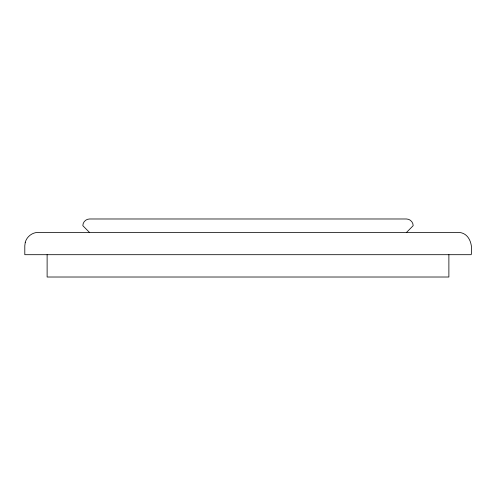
<?xml version="1.0" encoding="UTF-8"?>
<svg xmlns="http://www.w3.org/2000/svg" width="496" height="496" viewBox="0 0 496 496"><rect width="100%" height="100%" fill="white"/><g stroke="black" fill="none" stroke-linecap="round" stroke-linejoin="round"><path stroke-width="0.74" d="M406.559 232.376L413.168 225.68C413.193 222.096 410.056 218.959 406.466 218.984L89.534 218.984C85.944 218.959 82.807 222.096 82.832 225.68L89.441 232.376M448.88 254.696L448.88 277.016L47.12 277.016L47.12 254.696M25.259 242.302L24.8 245.768L24.8 254.696L471.2 254.696C472.973 245.105 469.557 232.339 457.802 232.376L38.198 232.376C32.277 232.407 26.821 236.592 25.259 242.302"/></g></svg>
